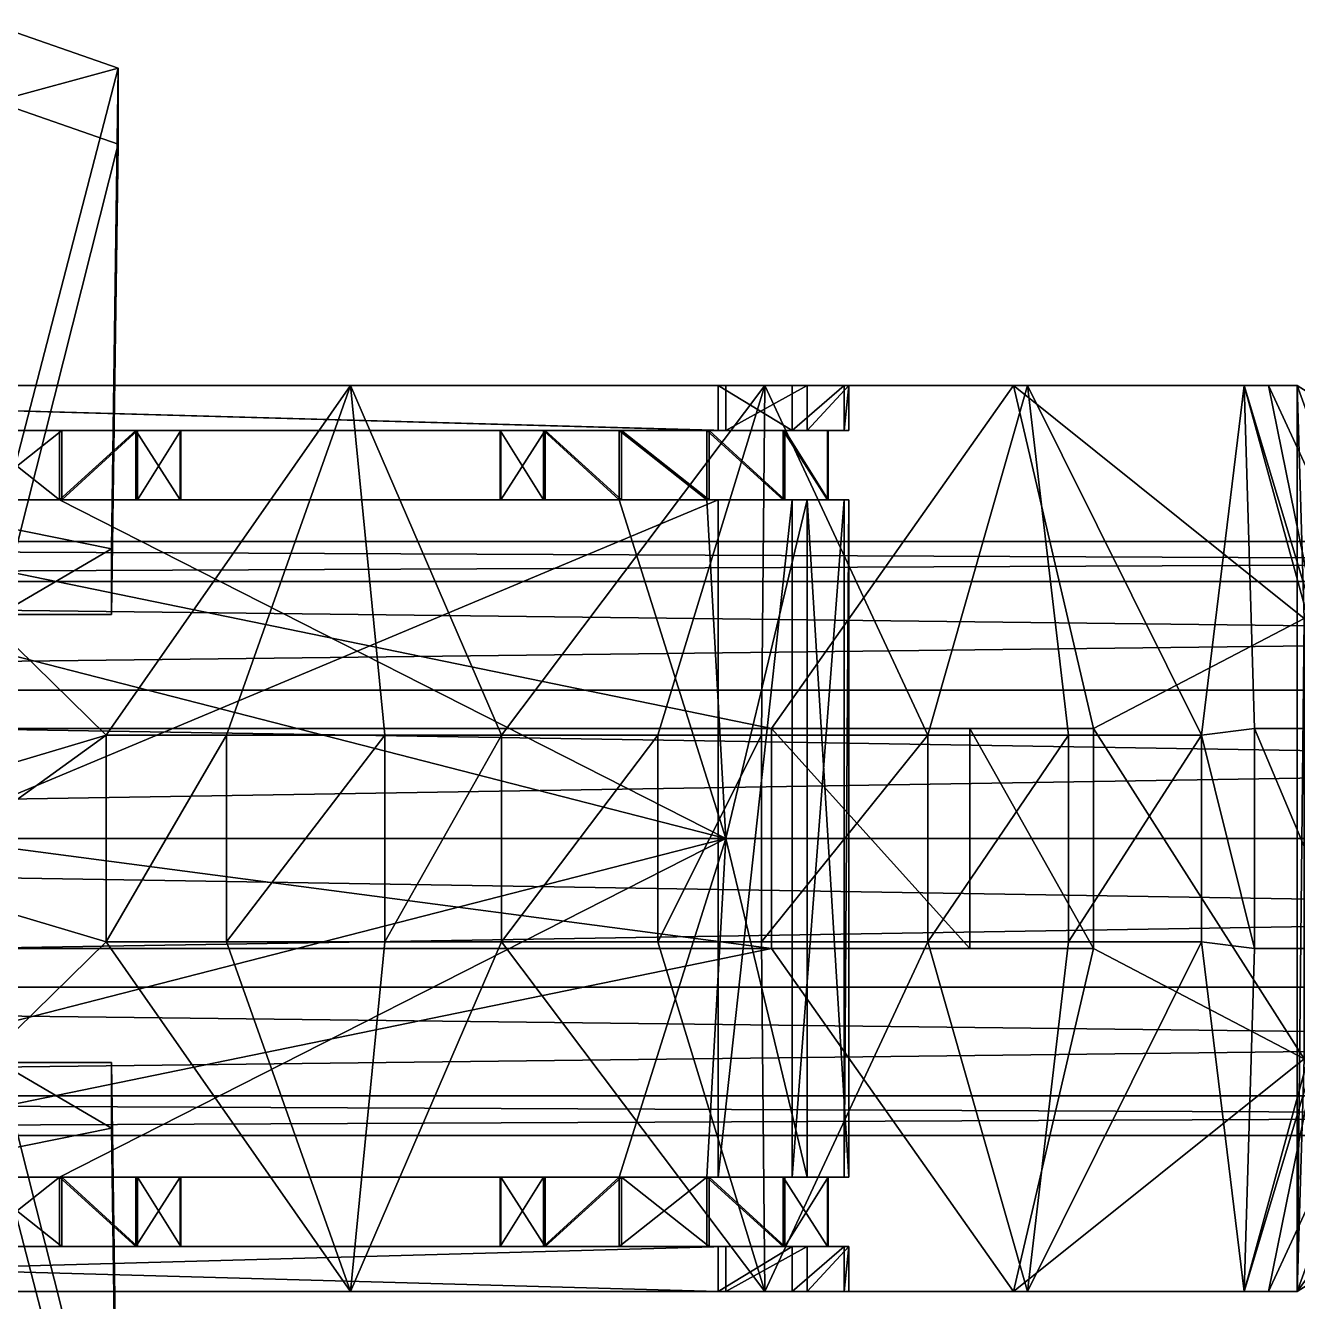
# Model space of a CAD drawing. Extents: x -4.92 to 4.89, y -0.62 to 0.62.
# Drawn here: x 1.249 to 1.803, y -0.201 to 0.354 of the extents above; entities that cross this region are included whole.
import ezdxf

# ---------------------------------------------------------------- set-up
doc = ezdxf.new("R2010")
doc.units = 0

msp = doc.modelspace()

# ---------------------------------------------------------------- linework, layer by layer
for points in [[(1.23599, 0.32065, -1.81087), (1.23604, 0.35378, -1.80292), (1.28938, 0.33529, -1.75028)], [(1.28938, 0.33529, -1.75028), (1.23604, 0.35378, -1.80292), (1.23757, 0.13593, -1.18411)], [(1.23599, 0.32065, -1.81087), (1.28938, 0.33529, -1.75028), (1.28933, 0.30216, -1.75823)], [(1.28938, 0.33529, -1.75028), (1.23757, 0.13593, -1.18411), (1.28648, 0.12602, -1.18422)], [(1.28933, 0.30216, -1.75823), (1.28938, 0.33529, -1.75028), (1.28648, 0.12602, -1.18422)], [(1.23752, 0.09747, -1.19207), (1.23599, 0.32065, -1.81087), (1.28933, 0.30216, -1.75823)], [(1.23752, 0.09747, -1.19207), (1.28933, 0.30216, -1.75823), (1.28643, 0.09747, -1.19218)], [(1.28933, 0.30216, -1.75823), (1.28648, 0.12602, -1.18422), (1.28643, 0.09747, -1.19218)], [(1.12892, 0.19714, 0.112), (0.84727, 0.19714, 0.26422), (1.55046, 0.19714, 0.26422)], [(0.84727, 0.19714, 0.43142), (1.5538, 0.17754, 0.43142), (0.84727, 0.17754, 0.43142)], [(0.84727, 0.19714, 0.54193), (1.5538, 0.19714, 0.43142), (0.84727, 0.19714, 0.43142)], [(1.55046, 0.17754, 0.26422), (0.84727, 0.19714, 0.26422), (0.84727, 0.17754, 0.26422)], [(1.57368, 0.04791, 0.69591), (0.84727, 0.19714, 0.54193), (0.84727, 0.04791, 0.69591)], [(0.84727, 0.19714, 0.43142), (1.5538, 0.19714, 0.43142), (1.5538, 0.17754, 0.43142)], [(0.84727, 0.19714, 0.54193), (1.67904, 0.19714, 0.54664), (1.5538, 0.19714, 0.43142)], [(1.55046, 0.17754, 0.26422), (1.55046, 0.19714, 0.26422), (0.84727, 0.19714, 0.26422)], [(1.57368, 0.04791, 0.69591), (1.67904, 0.19714, 0.54664), (0.84727, 0.19714, 0.54193)], [(1.28417, 0.045, 0.05798), (1.12892, 0.19714, 0.112), (1.39046, 0.19714, 0.10627)], [(1.39046, 0.19714, 0.10627), (1.12892, 0.19714, 0.112), (1.55046, 0.19714, 0.26422)], [(1.28417, 0.045, 0.05798), (1.19601, 0.01868, 0.04834), (1.12892, 0.19714, 0.112)], [(1.33652, 0.045, 0.00013), (1.28417, 0.045, 0.05798), (1.39046, 0.19714, 0.10627)], [(1.40539, 0.045, -0.00125), (1.33652, 0.045, 0.00013), (1.39046, 0.19714, 0.10627)], [(1.39046, 0.19714, 0.10627), (1.55046, 0.19714, 0.26422), (1.54963, 0.19714, 0.13406)], [(1.45621, 0.045, -0.02371), (1.40539, 0.045, -0.00125), (1.39046, 0.19714, 0.10627)], [(1.57081, 0.19714, -0.03825), (1.45621, 0.045, -0.02371), (1.39046, 0.19714, 0.10627)], [(1.57081, 0.19714, -0.03825), (1.39046, 0.19714, 0.10627), (1.54963, 0.19714, 0.13406)], [(1.57081, 0.19714, -0.03825), (1.52424, 0.045, -0.10487), (1.45621, 0.045, -0.02371)], [(1.57081, 0.19714, -0.03825), (1.56931, 0.045, -0.16242), (1.52424, 0.045, -0.10487)], [(1.57081, 0.19714, -0.03825), (1.54963, 0.19714, 0.13406), (1.68502, 0.19714, -0.01502)], [(1.54963, 0.19714, 0.13406), (1.58268, 0.19714, 0.27895), (1.78994, 0.19714, 0.2109)], [(1.68502, 0.19714, -0.01502), (1.54963, 0.19714, 0.13406), (1.78994, 0.19714, 0.2109)], [(1.54963, 0.19714, 0.13406), (1.55046, 0.19714, 0.26422), (1.58268, 0.19714, 0.27895)], [(1.58268, 0.17754, 0.27895), (1.55046, 0.19714, 0.26422), (1.55046, 0.17754, 0.26422)], [(1.58268, 0.17754, 0.27895), (1.58268, 0.19714, 0.27895), (1.55046, 0.19714, 0.26422)], [(1.5538, 0.19714, 0.43142), (1.67904, 0.19714, 0.54664), (1.58913, 0.19714, 0.41209)], [(1.5538, 0.17754, 0.43142), (1.58913, 0.19714, 0.41209), (1.58913, 0.17754, 0.41209)], [(1.5538, 0.17754, 0.43142), (1.5538, 0.19714, 0.43142), (1.58913, 0.19714, 0.41209)], [(1.57081, 0.19714, -0.03825), (1.64174, 0.045, -0.13135), (1.56931, 0.045, -0.16242)], [(1.57081, 0.19714, -0.03825), (1.68502, 0.19714, -0.01502), (1.64174, 0.045, -0.13135)], [(1.67904, 0.19714, 0.54664), (1.57368, 0.04791, 0.69591), (1.7138, 0.04791, 0.73363)], [(1.60525, 0.19714, 0.30547), (1.58268, 0.17754, 0.27895), (1.60525, 0.17754, 0.30547)], [(1.60525, 0.19714, 0.30547), (1.78994, 0.19714, 0.2109), (1.58268, 0.19714, 0.27895)], [(1.60525, 0.19714, 0.30547), (1.58268, 0.19714, 0.27895), (1.58268, 0.17754, 0.27895)], [(1.58913, 0.17754, 0.41209), (1.60731, 0.19714, 0.38204), (1.60731, 0.17754, 0.38204)], [(1.58913, 0.19714, 0.41209), (1.75658, 0.19714, 0.41947), (1.60731, 0.19714, 0.38204)], [(1.67904, 0.19714, 0.54664), (1.75658, 0.19714, 0.41947), (1.58913, 0.19714, 0.41209)], [(1.58913, 0.17754, 0.41209), (1.58913, 0.19714, 0.41209), (1.60731, 0.19714, 0.38204)], [(1.60731, 0.19714, 0.38204), (1.60525, 0.17754, 0.30547), (1.60731, 0.17754, 0.38204)], [(1.60525, 0.19714, 0.30547), (1.75658, 0.19714, 0.41947), (1.80248, 0.19714, 0.40837)], [(1.60731, 0.19714, 0.38204), (1.60525, 0.19714, 0.30547), (1.60525, 0.17754, 0.30547)], [(1.60525, 0.19714, 0.30547), (1.80248, 0.19714, 0.40837), (1.78994, 0.19714, 0.2109)], [(1.60525, 0.19714, 0.30547), (1.60731, 0.19714, 0.38204), (1.75658, 0.19714, 0.41947)], [(1.68502, 0.19714, -0.01502), (1.70291, 0.045, -0.1214), (1.64174, 0.045, -0.13135)], [(1.67904, 0.19714, 0.54664), (1.80248, 0.19714, 0.40837), (1.75658, 0.19714, 0.41947)], [(1.7138, 0.04791, 0.73363), (1.80542, 0.09582, 0.61461), (1.67904, 0.19714, 0.54664)], [(1.67904, 0.19714, 0.54664), (1.80542, 0.09582, 0.61461), (1.80248, 0.19714, 0.40837)], [(1.68502, 0.19714, -0.01502), (1.78994, 0.19714, 0.2109), (1.77937, 0.19714, 0.03047)], [(1.68502, 0.19714, -0.01502), (1.76078, 0.045, -0.1266), (1.70291, 0.045, -0.1214)], [(1.68502, 0.19714, -0.01502), (1.77937, 0.19714, 0.03047), (1.76078, 0.045, -0.1266)], [(1.77937, 0.19714, 0.03047), (1.7839, 0.04791, -0.11567), (1.76078, 0.045, -0.1266)], [(1.77937, 0.19714, 0.03047), (1.82415, 0.04791, -0.00814), (1.7839, 0.04791, -0.11567)], [(1.82032, 0.04791, 0.16303), (1.77937, 0.19714, 0.03047), (1.78994, 0.19714, 0.2109)], [(1.82032, 0.04791, 0.16303), (1.82415, 0.04791, -0.00814), (1.77937, 0.19714, 0.03047)], [(1.80248, 0.19714, 0.40837), (1.84799, 0.07181, 0.23542), (1.78994, 0.19714, 0.2109)], [(1.84799, 0.07181, 0.23542), (1.82032, 0.04791, 0.16303), (1.78994, 0.19714, 0.2109)], [(1.80542, 0.09582, 0.61461), (1.80248, -0.19713, 0.40837), (1.80248, 0.19714, 0.40837)], [(1.80248, -0.19713, 0.40837), (2.00021, 0.07181, 0.32009), (1.80248, 0.19714, 0.40837)], [(2.00021, 0.07181, 0.32009), (1.84799, 0.07181, 0.23542), (1.80248, 0.19714, 0.40837)], [(1.22675, 0.17754, 0.28006), (1.55046, 0.17754, 0.26422), (0.84727, 0.17754, 0.26422)], [(0.84727, 0.17754, 0.43142), (1.5538, 0.17754, 0.43142), (0.97942, 0.17754, 0.42282)], [(1.26389, 0.17754, 0.42282), (0.97942, 0.17754, 0.42282), (1.5538, 0.17754, 0.43142)], [(1.26389, 0.17754, 0.42282), (1.22571, 0.17754, 0.42254), (0.97942, 0.17754, 0.42282)], [(1.26389, 0.14732, 0.42282), (1.22571, 0.17754, 0.42254), (1.26389, 0.17754, 0.42282)], [(1.26389, 0.14732, 0.42282), (1.22571, 0.14732, 0.42254), (1.22571, 0.17754, 0.42254)], [(1.26493, 0.17754, 0.28034), (1.22675, 0.14732, 0.28006), (1.26493, 0.14732, 0.28034)], [(1.22675, 0.17754, 0.28006), (1.26493, 0.17754, 0.28034), (1.55046, 0.17754, 0.26422)], [(1.26493, 0.17754, 0.28034), (1.22675, 0.17754, 0.28006), (1.22675, 0.14732, 0.28006)], [(1.50733, 0.17754, 0.42254), (1.29709, 0.17754, 0.40397), (1.26389, 0.17754, 0.42282)], [(1.5538, 0.17754, 0.43142), (1.50733, 0.17754, 0.42254), (1.26389, 0.17754, 0.42282)], [(1.26389, 0.14732, 0.42282), (1.29709, 0.17754, 0.40397), (1.29709, 0.14732, 0.40397)], [(1.26389, 0.14732, 0.42282), (1.26389, 0.17754, 0.42282), (1.29709, 0.17754, 0.40397)], [(1.55046, 0.17754, 0.26422), (1.26493, 0.17754, 0.28034), (1.50836, 0.17754, 0.28006)], [(1.47516, 0.17754, 0.2989), (1.26493, 0.17754, 0.28034), (1.29785, 0.17754, 0.29967)], [(1.29785, 0.17754, 0.29967), (1.26493, 0.14732, 0.28034), (1.29785, 0.14732, 0.29967)], [(1.47516, 0.17754, 0.2989), (1.50836, 0.17754, 0.28006), (1.26493, 0.17754, 0.28034)], [(1.29785, 0.17754, 0.29967), (1.26493, 0.17754, 0.28034), (1.26493, 0.14732, 0.28034)], [(1.4744, 0.17754, 0.40321), (1.31642, 0.17754, 0.37105), (1.29709, 0.17754, 0.40397)], [(1.29709, 0.17754, 0.40397), (1.31642, 0.14732, 0.37105), (1.29709, 0.14732, 0.40397)], [(1.50733, 0.17754, 0.42254), (1.4744, 0.17754, 0.40321), (1.29709, 0.17754, 0.40397)], [(1.29709, 0.17754, 0.40397), (1.31642, 0.17754, 0.37105), (1.31642, 0.14732, 0.37105)], [(1.45583, 0.17754, 0.33183), (1.29785, 0.17754, 0.29967), (1.3167, 0.17754, 0.33287)], [(1.3167, 0.17754, 0.33287), (1.29785, 0.14732, 0.29967), (1.3167, 0.14732, 0.33287)], [(1.45583, 0.17754, 0.33183), (1.47516, 0.17754, 0.2989), (1.29785, 0.17754, 0.29967)], [(1.3167, 0.17754, 0.33287), (1.29785, 0.17754, 0.29967), (1.29785, 0.14732, 0.29967)], [(1.45555, 0.17754, 0.37001), (1.3167, 0.17754, 0.33287), (1.31642, 0.17754, 0.37105)], [(1.31642, 0.17754, 0.37105), (1.3167, 0.14732, 0.33287), (1.31642, 0.14732, 0.37105)], [(1.4744, 0.17754, 0.40321), (1.45555, 0.17754, 0.37001), (1.31642, 0.17754, 0.37105)], [(1.31642, 0.17754, 0.37105), (1.3167, 0.17754, 0.33287), (1.3167, 0.14732, 0.33287)], [(1.45555, 0.17754, 0.37001), (1.45583, 0.17754, 0.33183), (1.3167, 0.17754, 0.33287)], [(1.45583, 0.14732, 0.33183), (1.45555, 0.17754, 0.37001), (1.45555, 0.14732, 0.37001)], [(1.45555, 0.17754, 0.37001), (1.4744, 0.14732, 0.40321), (1.45555, 0.14732, 0.37001)], [(1.45583, 0.14732, 0.33183), (1.45583, 0.17754, 0.33183), (1.45555, 0.17754, 0.37001)], [(1.45555, 0.17754, 0.37001), (1.4744, 0.17754, 0.40321), (1.4744, 0.14732, 0.40321)], [(1.47516, 0.17754, 0.2989), (1.45583, 0.14732, 0.33183), (1.47516, 0.14732, 0.2989)], [(1.47516, 0.17754, 0.2989), (1.45583, 0.17754, 0.33183), (1.45583, 0.14732, 0.33183)], [(1.4744, 0.17754, 0.40321), (1.50733, 0.14732, 0.42254), (1.4744, 0.14732, 0.40321)], [(1.4744, 0.17754, 0.40321), (1.50733, 0.17754, 0.42254), (1.50733, 0.14732, 0.42254)], [(1.50836, 0.14732, 0.28006), (1.47516, 0.17754, 0.2989), (1.47516, 0.14732, 0.2989)], [(1.50836, 0.14732, 0.28006), (1.50836, 0.17754, 0.28006), (1.47516, 0.17754, 0.2989)], [(1.50733, 0.17754, 0.42254), (1.5538, 0.17754, 0.43142), (1.5455, 0.17754, 0.42282)], [(1.5455, 0.14732, 0.42282), (1.50733, 0.17754, 0.42254), (1.5455, 0.17754, 0.42282)], [(1.5455, 0.14732, 0.42282), (1.50733, 0.14732, 0.42254), (1.50733, 0.17754, 0.42254)], [(1.54654, 0.14732, 0.28034), (1.50836, 0.17754, 0.28006), (1.50836, 0.14732, 0.28006)], [(1.55046, 0.17754, 0.26422), (1.50836, 0.17754, 0.28006), (1.54654, 0.17754, 0.28034)], [(1.54654, 0.14732, 0.28034), (1.54654, 0.17754, 0.28034), (1.50836, 0.17754, 0.28006)], [(1.5538, 0.17754, 0.43142), (1.57871, 0.17754, 0.40397), (1.5455, 0.17754, 0.42282)], [(1.5455, 0.17754, 0.42282), (1.57871, 0.14732, 0.40397), (1.5455, 0.14732, 0.42282)], [(1.5455, 0.17754, 0.42282), (1.57871, 0.17754, 0.40397), (1.57871, 0.14732, 0.40397)], [(1.55046, 0.17754, 0.26422), (1.54654, 0.17754, 0.28034), (1.58268, 0.17754, 0.27895)], [(1.57947, 0.14732, 0.29967), (1.54654, 0.17754, 0.28034), (1.54654, 0.14732, 0.28034)], [(1.57947, 0.17754, 0.29967), (1.58268, 0.17754, 0.27895), (1.54654, 0.17754, 0.28034)], [(1.57947, 0.14732, 0.29967), (1.57947, 0.17754, 0.29967), (1.54654, 0.17754, 0.28034)], [(1.5538, 0.17754, 0.43142), (1.58913, 0.17754, 0.41209), (1.57871, 0.17754, 0.40397)], [(1.60731, 0.17754, 0.38204), (1.57871, 0.17754, 0.40397), (1.58913, 0.17754, 0.41209)], [(1.57871, 0.17754, 0.40397), (1.59804, 0.14732, 0.37105), (1.57871, 0.14732, 0.40397)], [(1.60731, 0.17754, 0.38204), (1.59804, 0.17754, 0.37105), (1.57871, 0.17754, 0.40397)], [(1.57871, 0.17754, 0.40397), (1.59804, 0.17754, 0.37105), (1.59804, 0.14732, 0.37105)], [(1.57947, 0.17754, 0.29967), (1.60525, 0.17754, 0.30547), (1.58268, 0.17754, 0.27895)], [(1.59831, 0.14732, 0.33287), (1.57947, 0.17754, 0.29967), (1.57947, 0.14732, 0.29967)], [(1.57947, 0.17754, 0.29967), (1.59831, 0.17754, 0.33287), (1.60525, 0.17754, 0.30547)], [(1.59831, 0.14732, 0.33287), (1.59831, 0.17754, 0.33287), (1.57947, 0.17754, 0.29967)], [(1.60731, 0.17754, 0.38204), (1.59831, 0.17754, 0.33287), (1.59804, 0.17754, 0.37105)], [(1.59804, 0.14732, 0.37105), (1.59831, 0.17754, 0.33287), (1.59831, 0.14732, 0.33287)], [(1.59804, 0.14732, 0.37105), (1.59804, 0.17754, 0.37105), (1.59831, 0.17754, 0.33287)], [(1.60731, 0.17754, 0.38204), (1.60525, 0.17754, 0.30547), (1.59831, 0.17754, 0.33287)], [(1.55046, 0.14732, 0.26422), (1.22675, 0.14732, 0.28006), (0.84727, 0.14732, 0.26422)], [(0.84727, -0.14732, 0.26422), (1.55046, 0.14732, 0.26422), (0.84727, 0.14732, 0.26422)], [(0.84727, 0, 0.47561), (0.97942, 0.14732, 0.42282), (1.5538, 0, 0.47561)], [(0.84727, -0.14732, 0.26422), (1.55046, -0.14732, 0.26422), (1.55046, 0.14732, 0.26422)], [(1.26389, 0.14732, 0.42282), (0.97942, 0.14732, 0.42282), (1.22571, 0.14732, 0.42254)], [(1.26389, 0.14732, 0.42282), (1.5538, 0, 0.47561), (0.97942, 0.14732, 0.42282)], [(1.55046, 0.14732, 0.26422), (1.26493, 0.14732, 0.28034), (1.22675, 0.14732, 0.28006)], [(1.5538, 0, 0.47561), (1.26389, 0.14732, 0.42282), (1.50733, 0.14732, 0.42254)], [(1.50733, 0.14732, 0.42254), (1.26389, 0.14732, 0.42282), (1.29709, 0.14732, 0.40397)], [(1.55046, 0.14732, 0.26422), (1.50836, 0.14732, 0.28006), (1.26493, 0.14732, 0.28034)], [(1.47516, 0.14732, 0.2989), (1.26493, 0.14732, 0.28034), (1.50836, 0.14732, 0.28006)], [(1.47516, 0.14732, 0.2989), (1.29785, 0.14732, 0.29967), (1.26493, 0.14732, 0.28034)], [(1.50733, 0.14732, 0.42254), (1.29709, 0.14732, 0.40397), (1.4744, 0.14732, 0.40321)], [(1.4744, 0.14732, 0.40321), (1.29709, 0.14732, 0.40397), (1.31642, 0.14732, 0.37105)], [(1.45583, 0.14732, 0.33183), (1.29785, 0.14732, 0.29967), (1.47516, 0.14732, 0.2989)], [(1.45583, 0.14732, 0.33183), (1.3167, 0.14732, 0.33287), (1.29785, 0.14732, 0.29967)], [(1.4744, 0.14732, 0.40321), (1.31642, 0.14732, 0.37105), (1.45555, 0.14732, 0.37001)], [(1.45555, 0.14732, 0.37001), (1.31642, 0.14732, 0.37105), (1.3167, 0.14732, 0.33287)], [(1.45555, 0.14732, 0.37001), (1.3167, 0.14732, 0.33287), (1.45583, 0.14732, 0.33183)], [(1.5455, 0.14732, 0.42282), (1.5538, 0, 0.47561), (1.50733, 0.14732, 0.42254)], [(1.55046, 0.14732, 0.26422), (1.54654, 0.14732, 0.28034), (1.50836, 0.14732, 0.28006)], [(1.58913, 0.14732, 0.41209), (1.5455, 0.14732, 0.42282), (1.57871, 0.14732, 0.40397)], [(1.58913, 0.14732, 0.41209), (1.5538, 0, 0.47561), (1.5455, 0.14732, 0.42282)], [(1.58268, 0.14732, 0.27895), (1.54654, 0.14732, 0.28034), (1.55046, 0.14732, 0.26422)], [(1.58268, 0.14732, 0.27895), (1.57947, 0.14732, 0.29967), (1.54654, 0.14732, 0.28034)], [(1.58268, 0.14732, 0.27895), (1.55046, -0.14732, 0.26422), (1.58268, -0.14732, 0.27895)], [(1.58268, 0.14732, 0.27895), (1.55046, 0.14732, 0.26422), (1.55046, -0.14732, 0.26422)], [(1.58913, 0.14732, 0.41209), (1.58913, -0.14732, 0.41209), (1.5538, 0, 0.47561)], [(1.57871, 0.14732, 0.40397), (1.60731, 0.14732, 0.38204), (1.58913, 0.14732, 0.41209)], [(1.57871, 0.14732, 0.40397), (1.59804, 0.14732, 0.37105), (1.60731, 0.14732, 0.38204)], [(1.57947, 0.14732, 0.29967), (1.60525, 0.14732, 0.30547), (1.59831, 0.14732, 0.33287)], [(1.57947, 0.14732, 0.29967), (1.58268, 0.14732, 0.27895), (1.60525, 0.14732, 0.30547)], [(1.58268, -0.14732, 0.27895), (1.60525, 0.14732, 0.30547), (1.58268, 0.14732, 0.27895)], [(1.58268, -0.14732, 0.27895), (1.60525, -0.14732, 0.30547), (1.60525, 0.14732, 0.30547)], [(1.58913, 0.14732, 0.41209), (1.60731, -0.14732, 0.38204), (1.58913, -0.14732, 0.41209)], [(1.58913, 0.14732, 0.41209), (1.60731, 0.14732, 0.38204), (1.60731, -0.14732, 0.38204)], [(1.60731, 0.14732, 0.38204), (1.59804, 0.14732, 0.37105), (1.59831, 0.14732, 0.33287)], [(1.60731, 0.14732, 0.38204), (1.59831, 0.14732, 0.33287), (1.60525, 0.14732, 0.30547)], [(1.60731, 0.14732, 0.38204), (1.60525, -0.14732, 0.30547), (1.60731, -0.14732, 0.38204)], [(1.60731, 0.14732, 0.38204), (1.60525, 0.14732, 0.30547), (1.60525, -0.14732, 0.30547)], [(1.28648, 0.12602, -1.18422), (1.23757, 0.13593, -1.18411), (1.23752, 0.09747, -1.19207)], [(0.18645, 0.12922, 0.46116), (4.16212, 0.11191, 0.52577), (4.16212, 0.12922, 0.46116)], [(0.18645, 0.11191, 0.39654), (4.16212, 0.12922, 0.46116), (4.16212, 0.11191, 0.39654)], [(0.18645, 0.12922, 0.46116), (0.18645, 0.11191, 0.52577), (4.16212, 0.11191, 0.52577)], [(0.18645, 0.11191, 0.39654), (0.18645, 0.12922, 0.46116), (4.16212, 0.12922, 0.46116)], [(1.28648, 0.12602, -1.18422), (1.23752, 0.09747, -1.19207), (1.28643, 0.09747, -1.19218)], [(0.18645, 0.11191, 0.52577), (4.16212, 0.06461, 0.57306), (4.16212, 0.11191, 0.52577)], [(0.18645, 0.06461, 0.34925), (4.16212, 0.11191, 0.39654), (4.16212, 0.06461, 0.34925)], [(0.18645, 0.11191, 0.52577), (0.18645, 0.06461, 0.57306), (4.16212, 0.06461, 0.57306)], [(0.18645, 0.06461, 0.34925), (0.18645, 0.11191, 0.39654), (4.16212, 0.11191, 0.39654)], [(1.80542, -0.09582, 0.61461), (1.80542, 0.09582, 0.61461), (1.7138, 0.04791, 0.73363)], [(1.80542, 0.09582, 0.61461), (1.80542, -0.09582, 0.61461), (1.80248, -0.19713, 0.40837)], [(1.80248, -0.19713, 0.40837), (2.00021, -0.07181, 0.32009), (2.00021, 0.07181, 0.32009)], [(0.18645, 0.06461, 0.57306), (4.16212, 0, 0.59038), (4.16212, 0.06461, 0.57306)], [(0.18645, 0, 0.33193), (4.16212, 0.06461, 0.34925), (4.16212, 0, 0.33193)], [(0.18645, 0.06461, 0.57306), (0.18645, 0, 0.59038), (4.16212, 0, 0.59038)], [(0.18645, 0, 0.33193), (0.18645, 0.06461, 0.34925), (4.16212, 0.06461, 0.34925)], [(1.57368, -0.04791, 0.69591), (0.84727, 0.04791, 0.69591), (0.84727, -0.04791, 0.69591)], [(1.57368, -0.04791, 0.69591), (1.57368, 0.04791, 0.69591), (0.84727, 0.04791, 0.69591)], [(1.19601, -0.01868, 0.04834), (1.28417, 0.045, 0.05798), (1.28417, -0.045, 0.05798)], [(1.19601, -0.01868, 0.04834), (1.19601, 0.01868, 0.04834), (1.28417, 0.045, 0.05798)], [(1.28417, -0.045, 0.05798), (1.33652, 0.045, 0.00013), (1.33652, -0.045, 0.00013)], [(1.28417, -0.045, 0.05798), (1.28417, 0.045, 0.05798), (1.33652, 0.045, 0.00013)], [(1.33652, -0.045, 0.00013), (1.40539, 0.045, -0.00125), (1.40539, -0.045, -0.00125)], [(1.33652, -0.045, 0.00013), (1.33652, 0.045, 0.00013), (1.40539, 0.045, -0.00125)], [(1.40539, -0.045, -0.00125), (1.45621, 0.045, -0.02371), (1.45621, -0.045, -0.02371)], [(1.40539, -0.045, -0.00125), (1.40539, 0.045, -0.00125), (1.45621, 0.045, -0.02371)], [(1.45621, -0.045, -0.02371), (1.52424, 0.045, -0.10487), (1.52424, -0.045, -0.10487)], [(1.45621, -0.045, -0.02371), (1.45621, 0.045, -0.02371), (1.52424, 0.045, -0.10487)], [(1.52424, -0.045, -0.10487), (1.56931, 0.045, -0.16242), (1.56931, -0.045, -0.16242)], [(1.52424, -0.045, -0.10487), (1.52424, 0.045, -0.10487), (1.56931, 0.045, -0.16242)], [(1.56931, -0.045, -0.16242), (1.64174, 0.045, -0.13135), (1.64174, -0.045, -0.13135)], [(1.56931, -0.045, -0.16242), (1.56931, 0.045, -0.16242), (1.64174, 0.045, -0.13135)], [(1.65991, -0.04791, 0.74621), (1.57368, 0.04791, 0.69591), (1.57368, -0.04791, 0.69591)], [(1.57368, 0.04791, 0.69591), (1.65991, 0.04791, 0.74621), (1.7138, 0.04791, 0.73363)], [(1.65991, -0.04791, 0.74621), (1.65991, 0.04791, 0.74621), (1.57368, 0.04791, 0.69591)], [(1.64174, -0.045, -0.13135), (1.70291, 0.045, -0.1214), (1.70291, -0.045, -0.1214)], [(1.64174, -0.045, -0.13135), (1.64174, 0.045, -0.13135), (1.70291, 0.045, -0.1214)], [(1.7138, -0.04791, 0.73363), (1.65991, 0.04791, 0.74621), (1.65991, -0.04791, 0.74621)], [(1.7138, -0.04791, 0.73363), (1.7138, 0.04791, 0.73363), (1.65991, 0.04791, 0.74621)], [(1.70291, -0.045, -0.1214), (1.76078, 0.045, -0.1266), (1.76078, -0.045, -0.1266)], [(1.70291, -0.045, -0.1214), (1.70291, 0.045, -0.1214), (1.76078, 0.045, -0.1266)], [(1.80542, -0.09582, 0.61461), (1.7138, 0.04791, 0.73363), (1.7138, -0.04791, 0.73363)], [(1.76078, 0.045, -0.1266), (1.7839, 0.04791, -0.11567), (1.7839, -0.04791, -0.11567)], [(1.76078, 0.045, -0.1266), (1.7839, -0.04791, -0.11567), (1.76078, -0.045, -0.1266)], [(1.7839, 0.04791, -0.11567), (1.82415, -0.04791, -0.00814), (1.7839, -0.04791, -0.11567)], [(1.7839, 0.04791, -0.11567), (1.82415, 0.04791, -0.00814), (1.82415, -0.04791, -0.00814)], [(4.16212, 0, 0.59038), (0.18645, -0.06461, 0.57306), (4.16212, -0.06461, 0.57306)], [(4.16212, -0.06461, 0.34925), (0.18645, 0, 0.33193), (4.16212, 0, 0.33193)], [(4.16212, 0, 0.59038), (0.18645, 0, 0.59038), (0.18645, -0.06461, 0.57306)], [(4.16212, -0.06461, 0.34925), (0.18645, -0.06461, 0.34925), (0.18645, 0, 0.33193)], [(0.84727, 0, 0.47561), (1.5538, 0, 0.47561), (0.97942, -0.14732, 0.42282)], [(1.26389, -0.14732, 0.42282), (0.97942, -0.14732, 0.42282), (1.5538, 0, 0.47561)], [(1.5538, 0, 0.47561), (1.50733, -0.14732, 0.42254), (1.26389, -0.14732, 0.42282)], [(1.5455, -0.14732, 0.42282), (1.50733, -0.14732, 0.42254), (1.5538, 0, 0.47561)], [(1.5455, -0.14732, 0.42282), (1.5538, 0, 0.47561), (1.58913, -0.14732, 0.41209)], [(1.28417, -0.045, 0.05798), (1.12892, -0.19713, 0.112), (1.19601, -0.01868, 0.04834)], [(0.84727, -0.19713, 0.54193), (1.57368, -0.04791, 0.69591), (0.84727, -0.04791, 0.69591)], [(0.84727, -0.19713, 0.54193), (1.67904, -0.19713, 0.54664), (1.57368, -0.04791, 0.69591)], [(1.28417, -0.045, 0.05798), (1.39046, -0.19713, 0.10627), (1.12892, -0.19713, 0.112)], [(1.33652, -0.045, 0.00013), (1.39046, -0.19713, 0.10627), (1.28417, -0.045, 0.05798)], [(1.40539, -0.045, -0.00125), (1.39046, -0.19713, 0.10627), (1.33652, -0.045, 0.00013)], [(1.45621, -0.045, -0.02371), (1.39046, -0.19713, 0.10627), (1.40539, -0.045, -0.00125)], [(1.45621, -0.045, -0.02371), (1.57081, -0.19713, -0.03825), (1.39046, -0.19713, 0.10627)], [(1.45621, -0.045, -0.02371), (1.52424, -0.045, -0.10487), (1.57081, -0.19713, -0.03825)], [(1.57081, -0.19713, -0.03825), (1.52424, -0.045, -0.10487), (1.56931, -0.045, -0.16242)], [(1.57081, -0.19713, -0.03825), (1.56931, -0.045, -0.16242), (1.64174, -0.045, -0.13135)], [(1.57081, -0.19713, -0.03825), (1.64174, -0.045, -0.13135), (1.68502, -0.19713, -0.01502)], [(1.57368, -0.04791, 0.69591), (1.67904, -0.19713, 0.54664), (1.7138, -0.04791, 0.73363)], [(1.65991, -0.04791, 0.74621), (1.57368, -0.04791, 0.69591), (1.7138, -0.04791, 0.73363)], [(1.68502, -0.19713, -0.01502), (1.64174, -0.045, -0.13135), (1.70291, -0.045, -0.1214)], [(1.7138, -0.04791, 0.73363), (1.67904, -0.19713, 0.54664), (1.80542, -0.09582, 0.61461)], [(1.68502, -0.19713, -0.01502), (1.76078, -0.045, -0.1266), (1.77937, -0.19713, 0.03047)], [(1.68502, -0.19713, -0.01502), (1.70291, -0.045, -0.1214), (1.76078, -0.045, -0.1266)], [(1.77937, -0.19713, 0.03047), (1.76078, -0.045, -0.1266), (1.7839, -0.04791, -0.11567)], [(1.77937, -0.19713, 0.03047), (1.7839, -0.04791, -0.11567), (1.82415, -0.04791, -0.00814)], [(1.82032, -0.04791, 0.16303), (1.77937, -0.19713, 0.03047), (1.82415, -0.04791, -0.00814)], [(1.82032, -0.04791, 0.16303), (1.78994, -0.19713, 0.2109), (1.77937, -0.19713, 0.03047)], [(1.84799, -0.07181, 0.23542), (1.78994, -0.19713, 0.2109), (1.82032, -0.04791, 0.16303)], [(4.16212, -0.06461, 0.57306), (0.18645, -0.11191, 0.52577), (4.16212, -0.11191, 0.52577)], [(4.16212, -0.11191, 0.39654), (0.18645, -0.06461, 0.34925), (4.16212, -0.06461, 0.34925)], [(4.16212, -0.06461, 0.57306), (0.18645, -0.06461, 0.57306), (0.18645, -0.11191, 0.52577)], [(4.16212, -0.11191, 0.39654), (0.18645, -0.11191, 0.39654), (0.18645, -0.06461, 0.34925)], [(1.80248, -0.19713, 0.40837), (1.78994, -0.19713, 0.2109), (1.84799, -0.07181, 0.23542)], [(2.00021, -0.07181, 0.32009), (1.80248, -0.19713, 0.40837), (1.84799, -0.07181, 0.23542)], [(1.23752, -0.09747, -1.19207), (1.28933, -0.30216, -1.75823), (1.23599, -0.32065, -1.81087)], [(1.23752, -0.09747, -1.19207), (1.28648, -0.12602, -1.18422), (1.28643, -0.09747, -1.19218)], [(1.23752, -0.09747, -1.19207), (1.28643, -0.09747, -1.19218), (1.28933, -0.30216, -1.75823)], [(1.23752, -0.09747, -1.19207), (1.23757, -0.13593, -1.18411), (1.28648, -0.12602, -1.18422)], [(1.28933, -0.30216, -1.75823), (1.28643, -0.09747, -1.19218), (1.28648, -0.12602, -1.18422)], [(1.67904, -0.19713, 0.54664), (1.80248, -0.19713, 0.40837), (1.80542, -0.09582, 0.61461)], [(4.16212, -0.11191, 0.52577), (0.18645, -0.12922, 0.46116), (4.16212, -0.12922, 0.46116)], [(4.16212, -0.12922, 0.46116), (0.18645, -0.11191, 0.39654), (4.16212, -0.11191, 0.39654)], [(4.16212, -0.11191, 0.52577), (0.18645, -0.11191, 0.52577), (0.18645, -0.12922, 0.46116)], [(4.16212, -0.12922, 0.46116), (0.18645, -0.12922, 0.46116), (0.18645, -0.11191, 0.39654)], [(1.23757, -0.13593, -1.18411), (1.28938, -0.33529, -1.75028), (1.28648, -0.12602, -1.18422)], [(1.28933, -0.30216, -1.75823), (1.28648, -0.12602, -1.18422), (1.28938, -0.33529, -1.75028)], [(1.23757, -0.13593, -1.18411), (1.23604, -0.35378, -1.80292), (1.28938, -0.33529, -1.75028)], [(1.22675, -0.14732, 0.28006), (1.55046, -0.14732, 0.26422), (0.84727, -0.14732, 0.26422)], [(1.26389, -0.14732, 0.42282), (1.22571, -0.14732, 0.42254), (0.97942, -0.14732, 0.42282)], [(1.22571, -0.17754, 0.42254), (1.26389, -0.14732, 0.42282), (1.26389, -0.17754, 0.42282)], [(1.22571, -0.17754, 0.42254), (1.22571, -0.14732, 0.42254), (1.26389, -0.14732, 0.42282)], [(1.22675, -0.14732, 0.28006), (1.26493, -0.17754, 0.28034), (1.26493, -0.14732, 0.28034)], [(1.22675, -0.14732, 0.28006), (1.22675, -0.17754, 0.28006), (1.26493, -0.17754, 0.28034)], [(1.22675, -0.14732, 0.28006), (1.26493, -0.14732, 0.28034), (1.55046, -0.14732, 0.26422)], [(1.50733, -0.14732, 0.42254), (1.29709, -0.14732, 0.40397), (1.26389, -0.14732, 0.42282)], [(1.26389, -0.14732, 0.42282), (1.29709, -0.17754, 0.40397), (1.26389, -0.17754, 0.42282)], [(1.26389, -0.14732, 0.42282), (1.29709, -0.14732, 0.40397), (1.29709, -0.17754, 0.40397)], [(1.55046, -0.14732, 0.26422), (1.26493, -0.14732, 0.28034), (1.50836, -0.14732, 0.28006)], [(1.47516, -0.14732, 0.2989), (1.26493, -0.14732, 0.28034), (1.29785, -0.14732, 0.29967)], [(1.26493, -0.14732, 0.28034), (1.29785, -0.17754, 0.29967), (1.29785, -0.14732, 0.29967)], [(1.47516, -0.14732, 0.2989), (1.50836, -0.14732, 0.28006), (1.26493, -0.14732, 0.28034)], [(1.26493, -0.14732, 0.28034), (1.26493, -0.17754, 0.28034), (1.29785, -0.17754, 0.29967)], [(1.4744, -0.14732, 0.40321), (1.31642, -0.14732, 0.37105), (1.29709, -0.14732, 0.40397)], [(1.31642, -0.14732, 0.37105), (1.29709, -0.17754, 0.40397), (1.29709, -0.14732, 0.40397)], [(1.50733, -0.14732, 0.42254), (1.4744, -0.14732, 0.40321), (1.29709, -0.14732, 0.40397)], [(1.31642, -0.14732, 0.37105), (1.31642, -0.17754, 0.37105), (1.29709, -0.17754, 0.40397)], [(1.45583, -0.14732, 0.33183), (1.29785, -0.14732, 0.29967), (1.3167, -0.14732, 0.33287)], [(1.29785, -0.14732, 0.29967), (1.3167, -0.17754, 0.33287), (1.3167, -0.14732, 0.33287)], [(1.45583, -0.14732, 0.33183), (1.47516, -0.14732, 0.2989), (1.29785, -0.14732, 0.29967)], [(1.29785, -0.14732, 0.29967), (1.29785, -0.17754, 0.29967), (1.3167, -0.17754, 0.33287)], [(1.45555, -0.14732, 0.37001), (1.3167, -0.14732, 0.33287), (1.31642, -0.14732, 0.37105)], [(1.3167, -0.14732, 0.33287), (1.31642, -0.17754, 0.37105), (1.31642, -0.14732, 0.37105)], [(1.4744, -0.14732, 0.40321), (1.45555, -0.14732, 0.37001), (1.31642, -0.14732, 0.37105)], [(1.3167, -0.14732, 0.33287), (1.3167, -0.17754, 0.33287), (1.31642, -0.17754, 0.37105)], [(1.45555, -0.14732, 0.37001), (1.45583, -0.14732, 0.33183), (1.3167, -0.14732, 0.33287)], [(1.45583, -0.14732, 0.33183), (1.45555, -0.17754, 0.37001), (1.45583, -0.17754, 0.33183)], [(1.4744, -0.14732, 0.40321), (1.45555, -0.17754, 0.37001), (1.45555, -0.14732, 0.37001)], [(1.45583, -0.14732, 0.33183), (1.45555, -0.14732, 0.37001), (1.45555, -0.17754, 0.37001)], [(1.4744, -0.14732, 0.40321), (1.4744, -0.17754, 0.40321), (1.45555, -0.17754, 0.37001)], [(1.45583, -0.14732, 0.33183), (1.47516, -0.17754, 0.2989), (1.47516, -0.14732, 0.2989)], [(1.45583, -0.14732, 0.33183), (1.45583, -0.17754, 0.33183), (1.47516, -0.17754, 0.2989)], [(1.50733, -0.14732, 0.42254), (1.4744, -0.17754, 0.40321), (1.4744, -0.14732, 0.40321)], [(1.50733, -0.14732, 0.42254), (1.50733, -0.17754, 0.42254), (1.4744, -0.17754, 0.40321)], [(1.50836, -0.14732, 0.28006), (1.47516, -0.17754, 0.2989), (1.50836, -0.17754, 0.28006)], [(1.50836, -0.14732, 0.28006), (1.47516, -0.14732, 0.2989), (1.47516, -0.17754, 0.2989)], [(1.50733, -0.17754, 0.42254), (1.5455, -0.14732, 0.42282), (1.5455, -0.17754, 0.42282)], [(1.50733, -0.17754, 0.42254), (1.50733, -0.14732, 0.42254), (1.5455, -0.14732, 0.42282)], [(1.55046, -0.14732, 0.26422), (1.50836, -0.14732, 0.28006), (1.54654, -0.14732, 0.28034)], [(1.50836, -0.14732, 0.28006), (1.54654, -0.17754, 0.28034), (1.54654, -0.14732, 0.28034)], [(1.50836, -0.14732, 0.28006), (1.50836, -0.17754, 0.28006), (1.54654, -0.17754, 0.28034)], [(1.5455, -0.14732, 0.42282), (1.57871, -0.17754, 0.40397), (1.5455, -0.17754, 0.42282)], [(1.5455, -0.14732, 0.42282), (1.58913, -0.14732, 0.41209), (1.57871, -0.14732, 0.40397)], [(1.5455, -0.14732, 0.42282), (1.57871, -0.14732, 0.40397), (1.57871, -0.17754, 0.40397)], [(1.54654, -0.14732, 0.28034), (1.57947, -0.17754, 0.29967), (1.57947, -0.14732, 0.29967)], [(1.58268, -0.14732, 0.27895), (1.54654, -0.14732, 0.28034), (1.57947, -0.14732, 0.29967)], [(1.54654, -0.14732, 0.28034), (1.54654, -0.17754, 0.28034), (1.57947, -0.17754, 0.29967)], [(1.58268, -0.14732, 0.27895), (1.55046, -0.14732, 0.26422), (1.54654, -0.14732, 0.28034)], [(1.60731, -0.14732, 0.38204), (1.57871, -0.14732, 0.40397), (1.58913, -0.14732, 0.41209)], [(1.57871, -0.14732, 0.40397), (1.59804, -0.17754, 0.37105), (1.57871, -0.17754, 0.40397)], [(1.60731, -0.14732, 0.38204), (1.59804, -0.14732, 0.37105), (1.57871, -0.14732, 0.40397)], [(1.57871, -0.14732, 0.40397), (1.59804, -0.14732, 0.37105), (1.59804, -0.17754, 0.37105)], [(1.59831, -0.14732, 0.33287), (1.57947, -0.17754, 0.29967), (1.59831, -0.17754, 0.33287)], [(1.57947, -0.14732, 0.29967), (1.60525, -0.14732, 0.30547), (1.58268, -0.14732, 0.27895)], [(1.59831, -0.14732, 0.33287), (1.57947, -0.14732, 0.29967), (1.57947, -0.17754, 0.29967)], [(1.57947, -0.14732, 0.29967), (1.59831, -0.14732, 0.33287), (1.60525, -0.14732, 0.30547)], [(1.60731, -0.14732, 0.38204), (1.59831, -0.14732, 0.33287), (1.59804, -0.14732, 0.37105)], [(1.59804, -0.14732, 0.37105), (1.59831, -0.17754, 0.33287), (1.59804, -0.17754, 0.37105)], [(1.59804, -0.14732, 0.37105), (1.59831, -0.14732, 0.33287), (1.59831, -0.17754, 0.33287)], [(1.60731, -0.14732, 0.38204), (1.60525, -0.14732, 0.30547), (1.59831, -0.14732, 0.33287)], [(1.55046, -0.17754, 0.26422), (1.22675, -0.17754, 0.28006), (0.84727, -0.17754, 0.26422)], [(1.5538, -0.17754, 0.43142), (0.84727, -0.19713, 0.43142), (0.84727, -0.17754, 0.43142)], [(0.84727, -0.17754, 0.26422), (1.55046, -0.19713, 0.26422), (1.55046, -0.17754, 0.26422)], [(0.84727, -0.17754, 0.43142), (0.97942, -0.17754, 0.42282), (1.5538, -0.17754, 0.43142)], [(1.5538, -0.17754, 0.43142), (1.5538, -0.19713, 0.43142), (0.84727, -0.19713, 0.43142)], [(0.84727, -0.17754, 0.26422), (0.84727, -0.19713, 0.26422), (1.55046, -0.19713, 0.26422)], [(1.26389, -0.17754, 0.42282), (0.97942, -0.17754, 0.42282), (1.22571, -0.17754, 0.42254)], [(1.26389, -0.17754, 0.42282), (1.5538, -0.17754, 0.43142), (0.97942, -0.17754, 0.42282)], [(1.55046, -0.17754, 0.26422), (1.26493, -0.17754, 0.28034), (1.22675, -0.17754, 0.28006)], [(1.5538, -0.17754, 0.43142), (1.26389, -0.17754, 0.42282), (1.50733, -0.17754, 0.42254)], [(1.50733, -0.17754, 0.42254), (1.26389, -0.17754, 0.42282), (1.29709, -0.17754, 0.40397)], [(1.55046, -0.17754, 0.26422), (1.50836, -0.17754, 0.28006), (1.26493, -0.17754, 0.28034)], [(1.47516, -0.17754, 0.2989), (1.26493, -0.17754, 0.28034), (1.50836, -0.17754, 0.28006)], [(1.47516, -0.17754, 0.2989), (1.29785, -0.17754, 0.29967), (1.26493, -0.17754, 0.28034)], [(1.50733, -0.17754, 0.42254), (1.29709, -0.17754, 0.40397), (1.4744, -0.17754, 0.40321)], [(1.4744, -0.17754, 0.40321), (1.29709, -0.17754, 0.40397), (1.31642, -0.17754, 0.37105)], [(1.45583, -0.17754, 0.33183), (1.29785, -0.17754, 0.29967), (1.47516, -0.17754, 0.2989)], [(1.45583, -0.17754, 0.33183), (1.3167, -0.17754, 0.33287), (1.29785, -0.17754, 0.29967)], [(1.4744, -0.17754, 0.40321), (1.31642, -0.17754, 0.37105), (1.45555, -0.17754, 0.37001)], [(1.45555, -0.17754, 0.37001), (1.31642, -0.17754, 0.37105), (1.3167, -0.17754, 0.33287)], [(1.45555, -0.17754, 0.37001), (1.3167, -0.17754, 0.33287), (1.45583, -0.17754, 0.33183)], [(1.5455, -0.17754, 0.42282), (1.5538, -0.17754, 0.43142), (1.50733, -0.17754, 0.42254)], [(1.55046, -0.17754, 0.26422), (1.54654, -0.17754, 0.28034), (1.50836, -0.17754, 0.28006)], [(1.57871, -0.17754, 0.40397), (1.5538, -0.17754, 0.43142), (1.5455, -0.17754, 0.42282)], [(1.58268, -0.17754, 0.27895), (1.54654, -0.17754, 0.28034), (1.55046, -0.17754, 0.26422)], [(1.58268, -0.17754, 0.27895), (1.57947, -0.17754, 0.29967), (1.54654, -0.17754, 0.28034)], [(1.58268, -0.17754, 0.27895), (1.55046, -0.19713, 0.26422), (1.58268, -0.19713, 0.27895)], [(1.58268, -0.17754, 0.27895), (1.55046, -0.17754, 0.26422), (1.55046, -0.19713, 0.26422)], [(1.58913, -0.17754, 0.41209), (1.5538, -0.19713, 0.43142), (1.5538, -0.17754, 0.43142)], [(1.58913, -0.17754, 0.41209), (1.58913, -0.19713, 0.41209), (1.5538, -0.19713, 0.43142)], [(1.57871, -0.17754, 0.40397), (1.58913, -0.17754, 0.41209), (1.5538, -0.17754, 0.43142)], [(1.57871, -0.17754, 0.40397), (1.60731, -0.17754, 0.38204), (1.58913, -0.17754, 0.41209)], [(1.57871, -0.17754, 0.40397), (1.59804, -0.17754, 0.37105), (1.60731, -0.17754, 0.38204)], [(1.57947, -0.17754, 0.29967), (1.60525, -0.17754, 0.30547), (1.59831, -0.17754, 0.33287)], [(1.57947, -0.17754, 0.29967), (1.58268, -0.17754, 0.27895), (1.60525, -0.17754, 0.30547)], [(1.60525, -0.17754, 0.30547), (1.58268, -0.19713, 0.27895), (1.60525, -0.19713, 0.30547)], [(1.60525, -0.17754, 0.30547), (1.58268, -0.17754, 0.27895), (1.58268, -0.19713, 0.27895)], [(1.60731, -0.17754, 0.38204), (1.58913, -0.19713, 0.41209), (1.58913, -0.17754, 0.41209)], [(1.60731, -0.17754, 0.38204), (1.60731, -0.19713, 0.38204), (1.58913, -0.19713, 0.41209)], [(1.60731, -0.17754, 0.38204), (1.59804, -0.17754, 0.37105), (1.59831, -0.17754, 0.33287)], [(1.60731, -0.17754, 0.38204), (1.59831, -0.17754, 0.33287), (1.60525, -0.17754, 0.30547)], [(1.60731, -0.17754, 0.38204), (1.60525, -0.19713, 0.30547), (1.60731, -0.19713, 0.38204)], [(1.60731, -0.17754, 0.38204), (1.60525, -0.17754, 0.30547), (1.60525, -0.19713, 0.30547)], [(0.84727, -0.19713, 0.26422), (1.12892, -0.19713, 0.112), (1.55046, -0.19713, 0.26422)], [(1.5538, -0.19713, 0.43142), (0.84727, -0.19713, 0.54193), (0.84727, -0.19713, 0.43142)], [(1.5538, -0.19713, 0.43142), (1.67904, -0.19713, 0.54664), (0.84727, -0.19713, 0.54193)], [(1.39046, -0.19713, 0.10627), (1.55046, -0.19713, 0.26422), (1.12892, -0.19713, 0.112)], [(1.39046, -0.19713, 0.10627), (1.54963, -0.19713, 0.13406), (1.55046, -0.19713, 0.26422)], [(1.54963, -0.19713, 0.13406), (1.39046, -0.19713, 0.10627), (1.57081, -0.19713, -0.03825)], [(1.54963, -0.19713, 0.13406), (1.57081, -0.19713, -0.03825), (1.68502, -0.19713, -0.01502)], [(1.58268, -0.19713, 0.27895), (1.54963, -0.19713, 0.13406), (1.78994, -0.19713, 0.2109)], [(1.78994, -0.19713, 0.2109), (1.54963, -0.19713, 0.13406), (1.68502, -0.19713, -0.01502)], [(1.58268, -0.19713, 0.27895), (1.55046, -0.19713, 0.26422), (1.54963, -0.19713, 0.13406)], [(1.5538, -0.19713, 0.43142), (1.58913, -0.19713, 0.41209), (1.67904, -0.19713, 0.54664)], [(1.78994, -0.19713, 0.2109), (1.60525, -0.19713, 0.30547), (1.58268, -0.19713, 0.27895)], [(1.58913, -0.19713, 0.41209), (1.60731, -0.19713, 0.38204), (1.75658, -0.19713, 0.41947)], [(1.67904, -0.19713, 0.54664), (1.58913, -0.19713, 0.41209), (1.75658, -0.19713, 0.41947)], [(1.75658, -0.19713, 0.41947), (1.60525, -0.19713, 0.30547), (1.80248, -0.19713, 0.40837)], [(1.75658, -0.19713, 0.41947), (1.60731, -0.19713, 0.38204), (1.60525, -0.19713, 0.30547)], [(1.78994, -0.19713, 0.2109), (1.80248, -0.19713, 0.40837), (1.60525, -0.19713, 0.30547)], [(1.67904, -0.19713, 0.54664), (1.75658, -0.19713, 0.41947), (1.80248, -0.19713, 0.40837)], [(1.78994, -0.19713, 0.2109), (1.68502, -0.19713, -0.01502), (1.77937, -0.19713, 0.03047)]]:
    msp.add_3dface(points)

doc.saveas('drawing.dxf')
